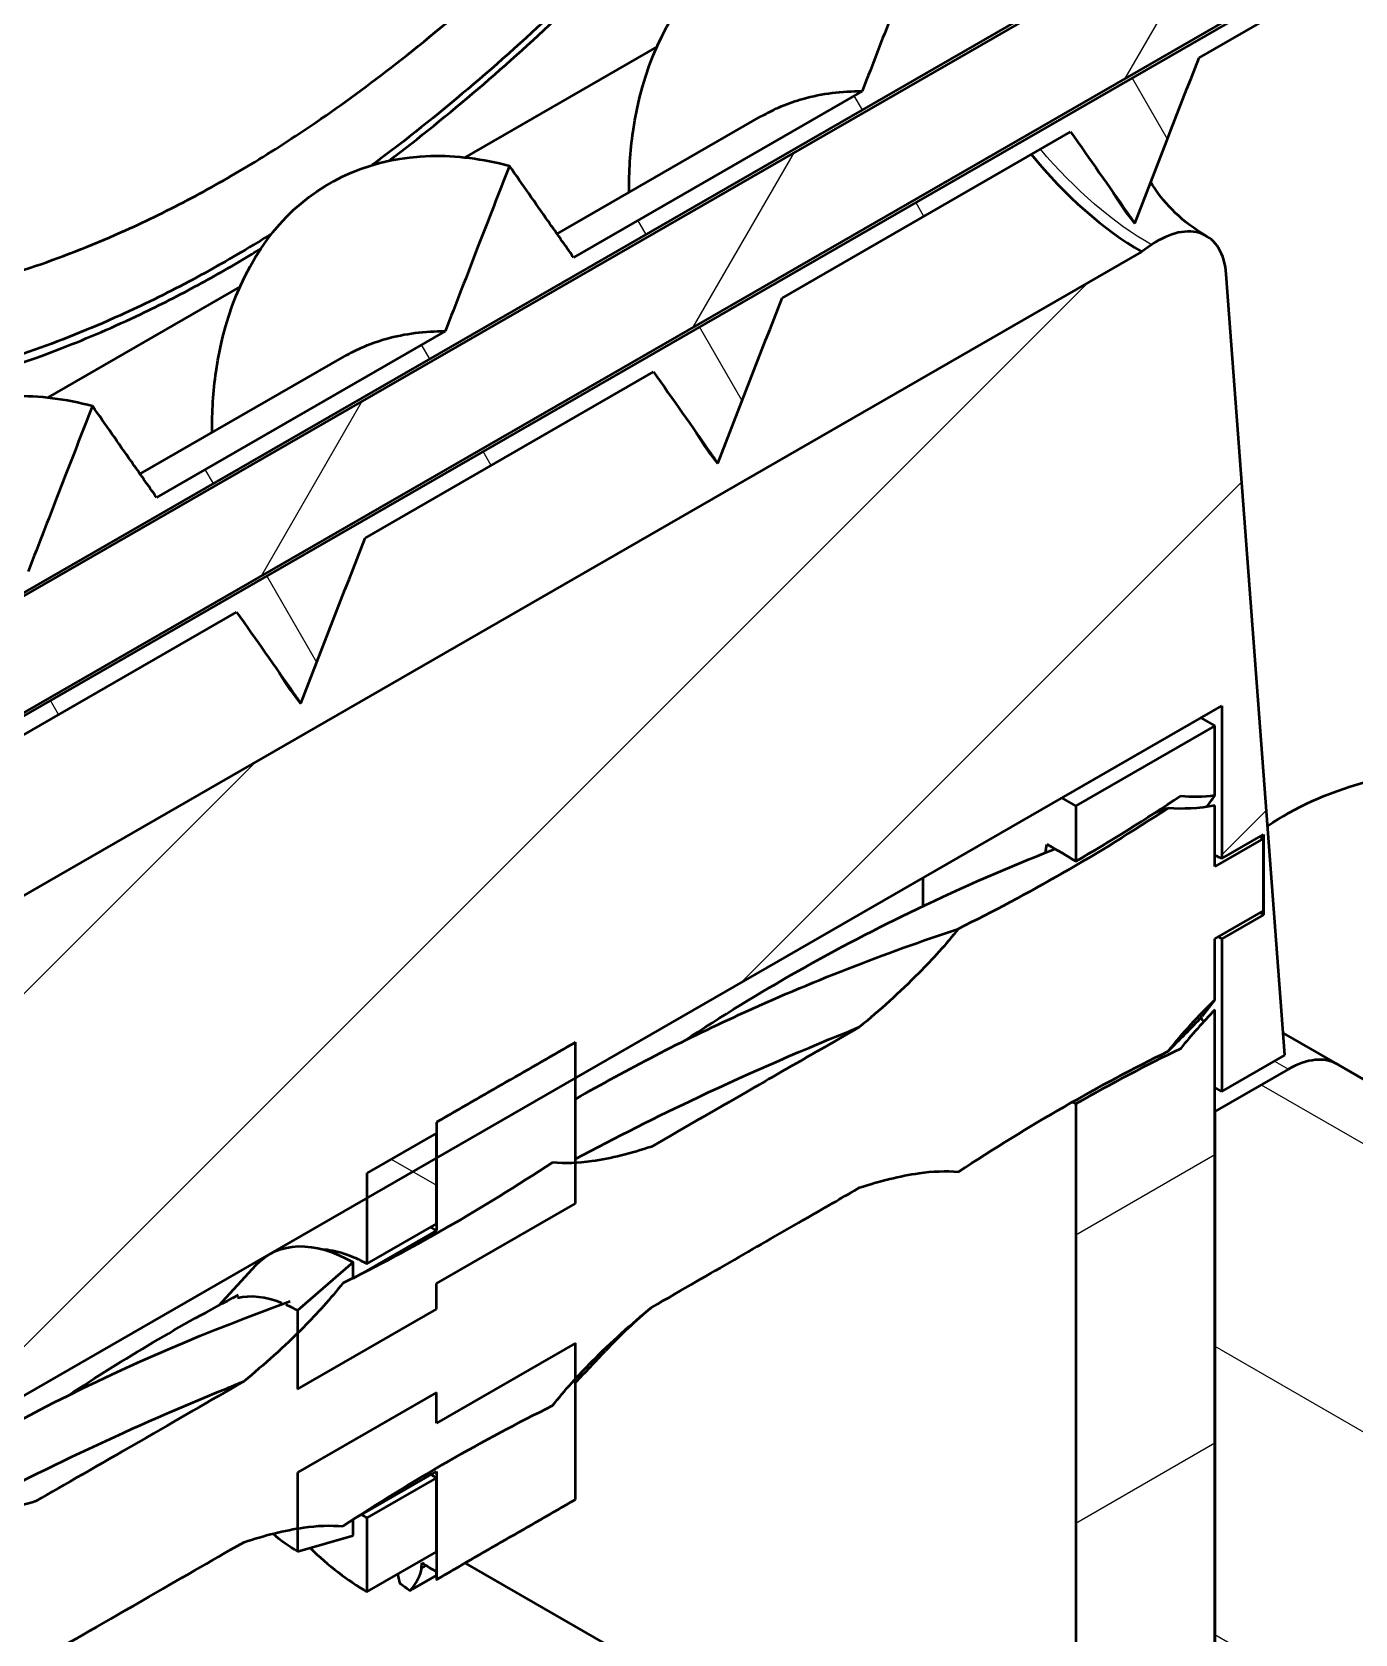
# Model space of a CAD drawing. Header units: inches. Extents: x 0.5 to 16.8, y 0.4 to 9.6.
# Drawn here: x 1.616 to 2.278, y 1.468 to 2.27 of the extents above; entities that cross this region are included whole.
import ezdxf

# ---------------------------------------------------------------- set-up
doc = ezdxf.new("R2010")
doc.units = ezdxf.units.IN
doc.header["$LTSCALE"] = 0.75
doc.header["$MEASUREMENT"] = 0
for name, color, linetype, lineweight in [('Hatching', 7, 'Continuous', 25), ('Visible', 7, 'Continuous', 50), ('Visible Narrow', 7, 'Continuous', 25)]:
    doc.layers.add(name, color=color, linetype=linetype, lineweight=lineweight)

msp = doc.modelspace()

# ---------------------------------------------------------------- hatches: boundary and pattern name
at = {"layer": 'Hatching'}
h = msp.add_hatch(dxfattribs=at)
h.set_pattern_fill('ANSI31', color=256, angle=90, style=0)
edge = h.paths.add_edge_path(flags=0)
edge.add_line((1.39139, 2.05806), (1.39139, 2.11739))
edge.add_spline(control_points=[(1.39139, 2.11739), (1.38421, 2.12278), (1.37776, 2.12809), (1.37203, 2.13314)], knot_values=[-0.397326, -0.397326, -0.397326, -0.397326, 0, 0, 0, 0], degree=3, periodic=0)
edge.add_line((1.37203, 2.13314), (1.24428, 2.4619))
edge.add_line((1.24428, 2.4619), (1.24428, 3.62868))
edge.add_line((1.24428, 3.62868), (1.2163, 3.61257))
edge.add_line((1.2163, 3.61257), (1.20948, 3.60864))
edge.add_line((1.20948, 3.60864), (1.20948, 1.9993))
edge.add_line((1.20948, 1.9993), (1.3509, 2.08074))
edge.add_line((1.3509, 2.08074), (1.35549, 2.08338))
edge.add_spline(control_points=[(1.35549, 2.08338), (1.36589, 2.07497), (1.37782, 2.06633), (1.39139, 2.05806)], knot_values=[-6.842447, -6.842447, -6.842447, -6.842447, -5.724001, -5.724001, -5.724001, -5.724001], degree=3, periodic=0)
edge = h.paths.add_edge_path(flags=0)
edge.add_line((2.18381, 2.50217), (2.18381, 2.44975))
edge.add_spline(control_points=[(2.18381, 2.44975), (2.2254, 2.51207), (2.25746, 2.5696), (2.28141, 2.61658)], knot_values=[-1.611571, -1.611571, -1.611571, -1.611571, 0, 0, 0, 0], degree=3, periodic=0)
edge.add_line((2.28141, 2.61658), (2.28601, 2.61923))
edge.add_line((2.28601, 2.61923), (2.42743, 2.70067))
edge.add_line((2.42743, 2.70067), (2.42743, 4.31001))
edge.add_line((2.42743, 4.31001), (2.39263, 4.28997))
edge.add_line((2.39263, 4.28997), (2.39263, 3.1232))
edge.add_line((2.39263, 3.1232), (2.26488, 2.64729))
edge.add_spline(control_points=[(2.26488, 2.64729), (2.2459, 2.60875), (2.21912, 2.55823), (2.18381, 2.50217)], knot_values=[-6.710851, -6.710851, -6.710851, -6.710851, -4.362102, -4.362102, -4.362102, -4.362102], degree=3, periodic=0)
h = msp.add_hatch(dxfattribs=at)
h.set_pattern_fill('ANSI31', color=256, style=0)
h.paths.add_polyline_path([(1.27212, 1.23069), (1.27212, 0.86859), (1.12538, 0.78409), (1.12248, 0.74219), (1.34171, 0.86844), (1.34171, 1.27077)], flags=0)
edge = h.paths.add_edge_path(flags=0)
edge.add_line((1.39139, 1.95232), (1.39139, 2.05223))
edge.add_spline(control_points=[(1.39139, 2.05223), (1.37726, 2.06065), (1.36375, 2.07017), (1.3509, 2.08074)], knot_values=[-0.869234, -0.869234, -0.869234, -0.869234, 0, 0, 0, 0], degree=3, periodic=0)
edge.add_line((1.3509, 2.08074), (1.20948, 1.9993))
edge.add_line((1.20948, 1.9993), (1.20368, 1.91549))
edge.add_line((1.20368, 1.91549), (1.27212, 1.9549))
edge.add_line((1.27212, 1.9549), (1.27212, 1.94197))
edge.add_line((1.27212, 1.94197), (1.27212, 1.8088))
edge.add_line((1.27212, 1.8088), (1.27212, 1.80518))
edge.add_line((1.27212, 1.80518), (1.36442, 1.85833))
edge.add_line((1.36442, 1.85833), (1.36442, 1.85833))
edge.add_line((1.36442, 1.85833), (1.36442, 1.93478))
edge.add_line((1.36442, 1.93478), (1.36442, 1.93679))
edge.add_line((1.36442, 1.93679), (1.39139, 1.95232))
edge = h.paths.add_edge_path(flags=0)
edge.add_line((2.18381, 2.4446), (2.18381, 2.40934))
edge.add_ellipse((2.17973, 2.12599), major_axis=(0.17155, 0.2979), ratio=0.578093, start_angle=22.90772, end_angle=43.92775, ccw=False)
edge.add_ellipse((2.17973, 2.12599), major_axis=(0.17155, 0.2979), ratio=0.578093, start_angle=21.69679, end_angle=22.90772, ccw=False)
edge.add_ellipse((2.17973, 2.12599), major_axis=(0.17155, 0.2979), ratio=0.578093, start_angle=0, end_angle=21.69679, ccw=False)
edge.add_ellipse((2.17973, 2.12599), major_axis=(0.17155, 0.2979), ratio=0.578093, start_angle=-40.34715, end_angle=0, ccw=False)
edge.add_line((2.42197, 2.28882), (2.45283, 1.87843))
edge.add_line((2.45283, 1.87843), (2.48775, 1.89854))
edge.add_line((2.48775, 1.89854), (2.45021, 2.39764))
edge.add_line((2.45021, 2.39764), (2.43634, 2.38832))
edge.add_line((2.43634, 2.38832), (2.43493, 2.40707))
edge.add_line((2.43493, 2.40707), (2.4488, 2.4164))
edge.add_line((2.4488, 2.4164), (2.44824, 2.42388))
edge.add_line((2.44824, 2.42388), (2.43437, 2.41455))
edge.add_line((2.43437, 2.41455), (2.43345, 2.42677))
edge.add_line((2.43345, 2.42677), (2.44732, 2.43609))
edge.add_line((2.44732, 2.43609), (2.44666, 2.44486))
edge.add_line((2.44666, 2.44486), (2.43279, 2.43554))
edge.add_line((2.43279, 2.43554), (2.43221, 2.44333))
edge.add_line((2.43221, 2.44333), (2.44608, 2.45265))
edge.add_line((2.44608, 2.45265), (2.42743, 2.70067))
edge.add_line((2.42743, 2.70067), (2.28601, 2.61923))
edge.add_spline(control_points=[(2.28601, 2.61923), (2.25548, 2.55897), (2.22126, 2.50039), (2.18381, 2.4446)], knot_values=[-6.259705, -6.259705, -6.259705, -6.259705, -4.198165, -4.198165, -4.198165, -4.198165], degree=3, periodic=0)
edge = h.paths.add_edge_path(flags=0)
edge.add_ellipse((2.17973, 2.12599), major_axis=(0.02419, 0.04201), ratio=0.578093, start_angle=319.65285, end_angle=360)
edge.add_ellipse((2.17973, 2.12599), major_axis=(0.02419, 0.04201), ratio=0.578093, start_angle=0, end_angle=50.3515)
edge.add_line((2.17647, 2.16357), (2.17151, 2.16016))
edge.add_line((2.17151, 2.16016), (1.36442, 1.69539))
edge.add_line((1.36442, 1.69539), (1.36442, 1.6974))
edge.add_line((1.36442, 1.6974), (1.36442, 1.76314))
edge.add_line((1.36442, 1.76314), (1.36442, 1.77384))
edge.add_line((1.36442, 1.77384), (1.27212, 1.72069))
edge.add_line((1.27212, 1.72069), (1.27212, 1.6014))
edge.add_line((1.27212, 1.6014), (1.28604, 1.60942))
edge.add_line((1.28604, 1.60942), (1.28604, 1.55309))
edge.add_line((1.28604, 1.55309), (1.27212, 1.54507))
edge.add_line((1.27212, 1.54507), (1.27212, 1.35944))
edge.add_line((1.27212, 1.35944), (1.34171, 1.39952))
edge.add_line((1.34171, 1.39952), (1.34171, 1.43171))
edge.add_line((1.34171, 1.43171), (1.78365, 1.6862))
edge.add_line((1.78365, 1.6862), (1.81845, 1.70624))
edge.add_line((1.81845, 1.70624), (1.88805, 1.74632))
edge.add_line((1.88805, 1.74632), (2.21168, 1.93269))
edge.add_line((2.21168, 1.93269), (2.21168, 1.85624))
edge.add_line((2.21168, 1.85624), (2.23256, 1.86826))
edge.add_line((2.23256, 1.86826), (2.23256, 1.86625))
edge.add_line((2.23256, 1.86625), (2.23256, 1.83004))
edge.add_line((2.23256, 1.83004), (2.23256, 1.82803))
edge.add_line((2.23256, 1.82803), (2.21168, 1.81601))
edge.add_line((2.21168, 1.81601), (2.21168, 1.73956))
edge.add_line((2.21168, 1.73956), (2.24331, 1.75778))
edge.add_line((2.24331, 1.75778), (2.2139, 2.14895))
h = msp.add_hatch(dxfattribs=at)
h.set_pattern_fill('ANSI31', color=256, angle=75, style=0)
edge = h.paths.add_edge_path(flags=0)
edge.add_line((1.614, 2.00005), (1.4749, 1.91995))
edge.add_line((1.4749, 1.91995), (1.4749, 1.91055))
edge.add_line((1.4749, 1.91055), (2.27527, 2.37145))
edge.add_line((2.27527, 2.37145), (2.27527, 2.3699))
edge.add_line((2.27527, 2.3699), (2.27527, 2.31132))
edge.add_line((2.27527, 2.31132), (2.27527, 2.30978))
edge.add_line((2.27527, 2.30978), (1.4749, 1.84888))
edge.add_line((1.4749, 1.84888), (1.4749, 1.83948))
edge.add_line((1.4749, 1.83948), (1.5096, 1.85946))
edge.add_line((1.5096, 1.85946), (1.53467, 1.8237))
edge.add_line((1.53467, 1.8237), (1.54175, 1.8136))
edge.add_line((1.54175, 1.8136), (1.57389, 1.89648))
edge.add_line((1.57389, 1.89648), (1.71839, 1.9797))
edge.add_line((1.71839, 1.9797), (1.74346, 1.94394))
edge.add_line((1.74346, 1.94394), (1.75054, 1.93383))
edge.add_line((1.75054, 1.93383), (1.78269, 2.01672))
edge.add_line((1.78269, 2.01672), (1.92719, 2.09993))
edge.add_line((1.92719, 2.09993), (1.95225, 2.06417))
edge.add_line((1.95225, 2.06417), (1.95933, 2.05407))
edge.add_line((1.95933, 2.05407), (1.99148, 2.13695))
edge.add_line((1.99148, 2.13695), (2.13598, 2.22017))
edge.add_line((2.13598, 2.22017), (2.16104, 2.18441))
edge.add_line((2.16104, 2.18441), (2.16812, 2.1743))
edge.add_line((2.16812, 2.1743), (2.20027, 2.25719))
edge.add_line((2.20027, 2.25719), (2.28223, 2.30439))
edge.add_ellipse((2.28223, 2.34462), major_axis=(0.02456, 0.04265), ratio=0.578093, start_angle=224.88921, end_angle=349.7762)
edge.add_spline(control_points=[(2.31077, 2.38407), (2.31091, 2.38551), (2.31088, 2.38687), (2.31044, 2.38916), (2.31009, 2.39004), (2.30963, 2.39069)], knot_values=[-0.083636, -0.083636, -0.083636, -0.083636, -0.039629, -0.039629, 0, 0, 0, 0], degree=3, periodic=0)
edge.add_line((2.30963, 2.39069), (2.27546, 2.43944))
edge.add_line((2.27546, 2.43944), (2.27252, 2.44364))
edge.add_line((2.27252, 2.44364), (2.27072, 2.43899))
edge.add_line((2.27072, 2.43899), (2.24037, 2.36075))
edge.add_line((2.24037, 2.36075), (2.09587, 2.27754))
edge.add_line((2.09587, 2.27754), (2.06373, 2.3234))
edge.add_line((2.06373, 2.3234), (2.03158, 2.24052))
edge.add_line((2.03158, 2.24052), (1.88708, 2.1573))
edge.add_line((1.88708, 2.1573), (1.85494, 2.20317))
edge.add_line((1.85494, 2.20317), (1.82279, 2.12028))
edge.add_line((1.82279, 2.12028), (1.67829, 2.03707))
edge.add_line((1.67829, 2.03707), (1.64614, 2.08293))
edge.add_line((1.64614, 2.08293), (1.614, 2.00005))
h = msp.add_hatch(dxfattribs=at)
h.set_pattern_fill('ANSI31', color=256, angle=15, style=0)
edge = h.paths.add_edge_path(flags=0)
edge.add_line((1.4053, 1.94625), (1.4053, 1.73301))
edge.add_ellipse((1.41574, 1.73903), major_axis=(-0.00737, -0.01279), ratio=0.578093, start_angle=314.88921, end_angle=360)
edge.add_ellipse((1.41574, 1.73903), major_axis=(-0.00737, -0.01279), ratio=0.578093, start_angle=0, end_angle=44.88921)
edge.add_line((1.41574, 1.72696), (1.46446, 1.75501))
edge.add_ellipse((1.46446, 1.76708), major_axis=(0.00737, 0.01279), ratio=0.578093, start_angle=224.88921, end_angle=314.88921)
edge.add_line((1.4749, 1.77309), (1.4749, 1.83948))
edge.add_line((1.4749, 1.83948), (1.4749, 1.84888))
edge.add_line((1.4749, 1.84888), (1.4749, 1.85042))
edge.add_line((1.4749, 1.85042), (2.27527, 2.31132))
edge.add_line((2.27527, 2.31132), (2.27527, 2.3699))
edge.add_line((2.27527, 2.3699), (1.4749, 1.909))
edge.add_line((1.4749, 1.909), (1.4749, 1.91055))
edge.add_line((1.4749, 1.91055), (1.4749, 1.91995))
edge.add_line((1.4749, 1.91995), (1.4749, 1.98633))
edge.add_ellipse((1.46446, 1.98032), major_axis=(0.00737, 0.01279), ratio=0.578093, start_angle=314.88921, end_angle=360)
edge.add_ellipse((1.46446, 1.98032), major_axis=(0.00737, 0.01279), ratio=0.578093, start_angle=0, end_angle=44.88921)
edge.add_line((1.46446, 1.99239), (1.41574, 1.96433))
edge.add_ellipse((1.41574, 1.95226), major_axis=(-0.00737, -0.01279), ratio=0.578093, start_angle=224.88921, end_angle=314.88921)
h = msp.add_hatch(dxfattribs=at)
h.set_pattern_fill('ANSI31', color=256, angle=105, style=0)
edge = h.paths.add_edge_path(flags=0)
edge.add_line((2.2082, 1.36741), (3.31131, 2.00265))
edge.add_line((3.31131, 2.00265), (3.28521, 2.34973))
edge.add_line((3.28521, 2.34973), (3.26868, 2.34021))
edge.add_ellipse((3.26868, 2.29997), major_axis=(-0.02456, -0.04265), ratio=0.578093, start_angle=224.88921, end_angle=314.88921)
edge.add_line((3.23388, 2.27993), (3.23388, 2.07877))
edge.add_ellipse((3.16429, 2.03869), major_axis=(-0.04912, -0.08529), ratio=0.578093, start_angle=44.88921, end_angle=134.88921, ccw=False)
edge.add_line((3.16429, 1.95822), (2.56674, 1.61412))
edge.add_ellipse((2.56674, 1.69458), major_axis=(-0.04912, -0.08529), ratio=0.578093, start_angle=0, end_angle=44.88921, ccw=False)
edge.add_ellipse((2.56674, 1.69458), major_axis=(-0.04912, -0.08529), ratio=0.578093, start_angle=-0.11079, end_angle=0, ccw=False)
edge.add_line((2.51753, 1.60934), (2.26972, 1.75316))
edge.add_ellipse((2.24511, 1.71054), major_axis=(0.02456, 0.04265), ratio=0.578093, start_angle=359.88921, end_angle=360)
edge.add_ellipse((2.24511, 1.71054), major_axis=(0.02456, 0.04265), ratio=0.578093, start_angle=360, end_angle=404.88921)
edge.add_line((2.24511, 1.75077), (2.2082, 1.72951))
edge.add_line((2.2082, 1.72951), (2.2082, 1.36741))
h = msp.add_hatch(dxfattribs=at)
h.set_pattern_fill('ANSI31', color=256, angle=-15, style=0)
edge = h.paths.add_edge_path(flags=0)
edge.add_spline(control_points=[(2.19099, 1.76099), (2.17366, 1.75266), (2.15597, 1.74326), (2.1386, 1.73335)], knot_values=[-0.748588, -0.748588, -0.748588, -0.748588, 0, 0, 0, 0], degree=3, periodic=0)
edge.add_line((2.1386, 1.73335), (2.1386, 1.32733))
edge.add_line((2.1386, 1.32733), (2.2082, 1.36741))
edge.add_line((2.2082, 1.36741), (2.2082, 1.72951))
edge.add_line((2.2082, 1.72951), (2.2082, 1.78051))
edge.add_spline(control_points=[(2.2082, 1.78051), (2.20228, 1.77437), (2.1965, 1.76788), (2.19099, 1.76099)], knot_values=[-0.274979, -0.274979, -0.274979, -0.274979, 0, 0, 0, 0], degree=3, periodic=0)
edge = h.paths.add_edge_path(flags=0)
edge.add_spline(control_points=[(2.1386, 1.85487), (2.15599, 1.86498), (2.17372, 1.87598), (2.19107, 1.88762)], knot_values=[-0.750446, -0.750446, -0.750446, -0.750446, 0, 0, 0, 0], degree=3, periodic=0)
edge.add_spline(control_points=[(2.19107, 1.88762), (2.19656, 1.88708), (2.20231, 1.88725), (2.2082, 1.88792)], knot_values=[-0.27338, -0.27338, -0.27338, -0.27338, 0, 0, 0, 0], degree=3, periodic=0)
edge.add_line((2.2082, 1.88792), (2.2082, 1.92263))
edge.add_line((2.2082, 1.92263), (2.1386, 1.88256))
edge.add_line((2.1386, 1.88256), (2.1386, 1.85487))
h = msp.add_hatch(dxfattribs=at)
h.set_pattern_fill('ANSI31', color=256, angle=-15, style=0)
h.paths.add_polyline_path([(1.81845, 1.49518), (1.88805, 1.53526), (1.88805, 1.59569), (1.88805, 1.61353), (1.82258, 1.57583), (1.81845, 1.57346), (1.81845, 1.58886), (1.7916, 1.57339), (1.78957, 1.57222), (1.78895, 1.57187), (1.75477, 1.55219), (1.75145, 1.55028), (1.74886, 1.54878), (1.74886, 1.53653), (1.74886, 1.52073), (1.74886, 1.50925), (1.77669, 1.51724), (1.77669, 1.52515), (1.77669, 1.52528), (1.77851, 1.52633), (1.81845, 1.54933), (1.81845, 1.54611), (1.81845, 1.51169), (1.81845, 1.5091)], flags=0)
h.paths.add_polyline_path([(1.88805, 1.76426), (1.81845, 1.72418), (1.81845, 1.71874), (1.81845, 1.70624), (1.81845, 1.69154), (1.81845, 1.683), (1.81845, 1.67325), (1.81845, 1.67003), (1.77851, 1.64703), (1.77669, 1.64599), (1.77669, 1.64612), (1.77669, 1.65403), (1.74886, 1.62995), (1.74886, 1.61848), (1.74886, 1.60144), (1.74886, 1.59043), (1.77156, 1.6035), (1.77359, 1.60467), (1.81409, 1.628), (1.81845, 1.63051), (1.81845, 1.63176), (1.81845, 1.6434), (1.86273, 1.6689), (1.88805, 1.68348), (1.88805, 1.68917), (1.88805, 1.70383), (1.88805, 1.74632)], flags=0)
h = msp.add_hatch(dxfattribs=at)
h.set_pattern_fill('ANSI31', color=256, angle=105, style=0)
h.paths.add_polyline_path([(1.81845, 1.71874), (1.78365, 1.6987), (1.78365, 1.6862), (1.78365, 1.65321), (1.81845, 1.67325), (1.81845, 1.683), (1.81845, 1.69154), (1.81845, 1.70624)], flags=0)
h.paths.add_polyline_path([(1.78365, 1.48906), (1.81845, 1.5091), (1.81845, 1.51169), (1.81845, 1.54611), (1.78365, 1.52607)], flags=0)

# ---------------------------------------------------------------- linework, layer by layer
at = {"layer": 'Visible', "extrusion": (0, 0.817547, 0.575862)}
for p, q in [((1.4749, 1.91055, 0.50404), (2.27527, 2.37145, -0.1503)), ((2.27527, 2.3699, -0.15138), (1.4749, 1.909, 0.50295)), ((1.4749, 1.85042, 0.46169), (2.27527, 2.31132, -0.19265)), ((2.27527, 2.30978, -0.19373), (1.4749, 1.84888, 0.4606)), ((2.20027, 2.25719, -0.13904), (2.28223, 2.30439, -0.20605)), ((1.92876, 2.26276, -0.0584), (1.83258, 2.20738, 0.02023)), ((1.92875, 2.26275, -0.05838), (1.8326, 2.20738, 0.02023)), ((2.03158, 2.24052, 0.05555), (1.88708, 2.1573, 0.17368)), ((1.87881, 2.1691, 0.13203), (1.98099, 2.22794, 0.04849)), ((1.99148, 2.13695, 0.03166), (2.13598, 2.22017, -0.08648)), ((2.17151, 2.16016, -0.17221), (1.36442, 1.69539, 0.48763)), ((2.17647, 2.16357, -0.17588), (2.17151, 2.16016, -0.17221)), ((1.71997, 2.14253, 0.1123), (1.62379, 2.08714, 0.19093)), ((1.71996, 2.14252, 0.11231), (1.6238, 2.08714, 0.19093)), ((2.24331, 1.75778, -0.54346), (2.2139, 2.14895, -0.23195)), ((1.82279, 2.12028, 0.22624), (1.67829, 2.03707, 0.34438)), ((1.67002, 2.04886, 0.30272), (1.7722, 2.1077, 0.21919)), ((1.78269, 2.01672, 0.20235), (1.92719, 2.09993, 0.08422)), ((1.57389, 1.89648, 0.37305), (1.71839, 1.9797, 0.25491)), ((1.34171, 1.43171, 0.32967), (2.21168, 1.93269, -0.38157)), ((2.20121, 1.92666, -0.3901), (2.2082, 1.92263, -0.38439)), ((2.21168, 1.93269, -0.38157), (2.21168, 1.85624, -0.43541)), ((2.2082, 1.92263, -0.38439), (2.1386, 1.88256, -0.32749)), ((2.2082, 1.88792, -0.40885), (2.2082, 1.92263, -0.38439)), ((2.1386, 1.88256, -0.32749), (2.13161, 1.88658, -0.3332)), ((2.1386, 1.88256, -0.32749), (2.1386, 1.85487, -0.34699)), ((2.2082, 1.85223, -0.43399), (2.2082, 1.88273, -0.4125)), ((2.23256, 1.86625, -0.4539), (2.2082, 1.85223, -0.43399)), ((2.21168, 1.85624, -0.43541), (2.23256, 1.86826, -0.45248)), ((2.23256, 1.86826, -0.45248), (2.23256, 1.82803, -0.48082)), ((2.23256, 1.83004, -0.47941), (2.23256, 1.86625, -0.4539)), ((2.06204, 1.84652, -0.44652), (2.06204, 1.83244, -0.45644)), ((2.2082, 1.81602, -0.45949), (2.23256, 1.83004, -0.47941)), ((2.23256, 1.82803, -0.48082), (2.21168, 1.81601, -0.46375)), ((2.2082, 1.78551, -0.48098), (2.2082, 1.81602, -0.45949)), ((2.21168, 1.81601, -0.46375), (2.21168, 1.73956, -0.5176)), ((2.2082, 1.78551, -0.48098), (2.20192, 1.77726, -0.49446)), ((2.2082, 1.36741, -0.77548), (2.2082, 1.78051, -0.4845)), ((2.26967, 1.75318, -0.57894), (2.24248, 1.76884, -0.60117)), ((1.88805, 1.68348, -0.16125), (1.88805, 1.76426, -0.10435)), ((2.21168, 1.73956, -0.5176), (2.24331, 1.75778, -0.54346)), ((2.24511, 1.75077, -0.5506), (2.2082, 1.72951, -0.52042)), ((2.51753, 1.60934, -0.98343), (2.26972, 1.75316, -0.57902)), ((2.21168, 1.73956, -0.5176), (2.2082, 1.74157, -0.52044)), ((2.1386, 1.73335, -0.43259), (2.1386, 1.32733, -0.71858)), ((2.2082, 1.72951, -0.52042), (2.2082, 1.36741, -0.77548)), ((1.81845, 1.71874, -0.05129), (1.78365, 1.6987, -0.02284)), ((1.81845, 1.72418, -0.04746), (1.81845, 1.67003, -0.0856)), ((1.81845, 1.67325, -0.08333), (1.81845, 1.71874, -0.05129)), ((1.78365, 1.6987, -0.02284), (1.78365, 1.65321, -0.05488)), ((1.81845, 1.6434, -0.10435), (1.88805, 1.68348, -0.16125)), ((1.81845, 1.67003, -0.0856), (1.77669, 1.64599, -0.05146)), ((1.78365, 1.65321, -0.05488), (1.81845, 1.67325, -0.08333)), ((1.70942, 1.63244, -0.08556), (1.72818, 1.65271, -0.10606)), ((1.77669, 1.65403, -0.04579), (1.74886, 1.62995, -0.0287)), ((1.77669, 1.64599, -0.05146), (1.77669, 1.65403, -0.04579)), ((1.81845, 1.63051, -0.11344), (1.81845, 1.6434, -0.10435)), ((1.74886, 1.59043, -0.05654), (1.81845, 1.63051, -0.11344)), ((1.74886, 1.62995, -0.0287), (1.74886, 1.59043, -0.05654)), ((1.88805, 1.61353, -0.21052), (1.81845, 1.57346, -0.15362)), ((1.88805, 1.53526, -0.26565), (1.88805, 1.61353, -0.21052)), ((1.81845, 1.58886, -0.14277), (1.74886, 1.54878, -0.08587)), ((1.81845, 1.57346, -0.15362), (1.81845, 1.58886, -0.14277)), ((1.74886, 1.54878, -0.08587), (1.74886, 1.50925, -0.11372)), ((1.77669, 1.52528, -0.13648), (1.81845, 1.54933, -0.17061)), ((1.81845, 1.54933, -0.17061), (1.81845, 1.49518, -0.20875)), ((1.81845, 1.54611, -0.17288), (1.78365, 1.52607, -0.14443)), ((1.81845, 1.5091, -0.19895), (1.81845, 1.54611, -0.17288)), ((1.77669, 1.51724, -0.14214), (1.77669, 1.52528, -0.13648)), ((1.78365, 1.52607, -0.14443), (1.78365, 1.48906, -0.1705)), ((1.74886, 1.50925, -0.11372), (1.77669, 1.51724, -0.14214)), ((1.78365, 1.48906, -0.1705), (1.81845, 1.5091, -0.19895)), ((1.81102, 1.50087, -0.21384), (1.8112, 1.50353, -0.21174)), ((1.83279, 1.50344, -0.9686), (2.1386, 1.32733, -0.71858)), ((1.81837, 1.49909, -0.20611), (1.81836, 1.49631, -0.20807))]:
    msp.add_line(p, q, dxfattribs=at)
at = {"layer": 'Visible', "extrusion": (0.707107, -0.407196, 0.578093)}
for centre, radius, start, end in [((2.9301, -0.64702, 0.55633), 0.04848, 319.65285, 50.3515), ((2.60271, -1.10365, 0.55633), 0.04921, 359.88921, 44.88921)]:
    msp.add_arc(centre, radius, start, end, dxfattribs=at)
at = {"layer": 'Visible', "extrusion": (0.707107, 0.407196, -0.578093)}
for centre, radius, start, end in [((0.48746, 1.27083, 2.60098), 0.02215, 38.07613, 44.88921), ((0.48746, 1.27083, 2.57146), 0.02461, 33.35225, 44.88921), ((0.48746, 1.27083, 2.60098), 0.02461, 224.88921, 230.38501), ((0.48746, 1.27083, 2.57146), 0.02461, 224.88921, 230.38501), ((0.48746, 1.27083, 2.01535), 0.07382, 41.73273, 44.88921), ((0.48746, 1.27083, 1.9563), 0.08366, 349.79805, 44.88921), ((0.48746, 1.27083, 1.96614), 0.07776, 20.60305, 44.88921), ((0.48746, 1.27083, 1.91693), 0.07382, 9.66213, 36.16625), ((0.48746, 1.27083, 1.91693), 0.07382, 38.47841, 44.88921), ((0.48746, 1.27083, 1.96614), 0.07776, 224.88921, 227.73189), ((0.48746, 1.27083, 1.91693), 0.07382, 224.88921, 238.61645), ((0.48746, 1.27083, 2.01535), 0.15748, 231.76673, 234.40735)]:
    msp.add_arc(centre, radius, start, end, dxfattribs=at)
at = {"layer": 'Visible', "extrusion": (-0.707107, -0.407196, 0.578093)}
for centre, radius, start, end in [((-0.48746, 1.27083, -2.01535), 0.07776, 312.26811, 315.11079), ((-0.48746, 1.27083, -1.96614), 0.12303, 295.96648, 315.11079), ((-0.48746, 1.27083, -2.01535), 0.13533, 310.76691, 315.059)]:
    msp.add_arc(centre, radius, start, end, dxfattribs=at)
at = {"layer": 'Visible', "extrusion": (-0.706304, -0.445689, 0.549997)}
msp.add_ellipse((2.16653, 2.278, -0.08312), major_axis=(-0.00498, 0.11783, 0.08909), ratio=0.998864, start_param=2.59267, end_param=3.141593, dxfattribs=at)
at = {"layer": 'Visible', "extrusion": (5.55112e-17, -0.817547, -0.575862)}
msp.add_ellipse((2.34807, 1.81811, -0.62911), major_axis=(-0.10476, -0.06033, 0.08564), ratio=0.996546, start_param=1.480797, end_param=3.141593, dxfattribs=at)
at = {"layer": 'Visible'}
for points, degree, knots in [([(1.36562, 2.14958, 0.5507), (1.38601, 2.14171, 0.52021), (1.40853, 2.13561, 0.48837), (1.47235, 2.12663, 0.40398), (1.51422, 2.12805, 0.35377), (1.57653, 2.14049, 0.2863), (1.59559, 2.14557, 0.26658), (1.62994, 2.15711, 0.23268), (1.64518, 2.16304, 0.21822), (1.67162, 2.17479, 0.19415), (1.68278, 2.1802, 0.18432), (1.70452, 2.19164, 0.16579), (1.71504, 2.19759, 0.1571), (1.73645, 2.21053, 0.14003), (1.74729, 2.21751, 0.1317), (1.77158, 2.23414, 0.11369), (1.78501, 2.24398, 0.1042), (1.82806, 2.27759, 0.07521), (1.85738, 2.30361, 0.05768), (1.94561, 2.39099, 0.0113), (2.01373, 2.47173, -0.01514), (2.07942, 2.57755, -0.02095)], 3, [-15.107709, -15.107709, -15.107709, -15.107709, -13.354012, -13.354012, -10.59442, -10.59442, -9.410056, -9.410056, -8.482427, -8.482427, -7.808498, -7.808498, -7.173823, -7.173823, -6.52018, -6.52018, -5.705385, -5.705385, -3.88844, -3.88844, -0.067517, -0.067517, -0.067517, -0.067517]), ([(2.07942, 2.52376, -0.05884), (2.00741, 2.41456, -0.04768), (1.93969, 2.34125, -0.01649), (1.86436, 2.26716, 0.02347), (1.83331, 2.2398, 0.04217), (1.79667, 2.21138, 0.06697), (1.79147, 2.20743, 0.07055), (1.78626, 2.20357, 0.07421)], 3, [-11.728584, -11.728584, -11.728584, -11.728584, -9.660225, -9.660225, -8.281657, -8.281657, -8.054179, -8.054179, -8.054179, -8.054179]), ([(1.79468, 2.20572, 0.06542), (1.82464, 2.22843, 0.04477), (1.85427, 2.25385, 0.02644), (1.95444, 2.34945, -0.02875), (2.0208, 2.43013, -0.05309), (2.07942, 2.51847, -0.06256)], 3, [-4.622458, -4.622458, -4.622458, -4.622458, -3.309617, -3.309617, -0.064388, -0.064388, -0.064388, -0.064388]), ([(1.91492, 2.18987, -0.04216), (1.91483, 2.20018, -0.04119), (1.91545, 2.21041, -0.0394), (1.91688, 2.22034, -0.03684), (1.92127, 2.251, -0.02893), (1.93334, 2.27859, -0.0138), (1.9521, 2.29777, 0.00358), (1.97089, 2.317, 0.02101), (1.99631, 2.32766, 0.04051), (2.02429, 2.32835, 0.0561), (2.0371, 2.32866, 0.06325), (2.05041, 2.32695, 0.06957), (2.06373, 2.3234, 0.07461)], 3, [16.388469, 16.388469, 16.388469, 16.388469, 16.616348, 16.616348, 16.616348, 17.320004, 17.320004, 17.320004, 18.025021, 18.025021, 18.025021, 18.347939, 18.347939, 18.347939, 18.347939]), ([(2.06373, 2.3234, 0.07461), (2.05849, 2.30991, 0.07151), (2.05326, 2.29641, 0.0684), (2.04254, 2.26878, 0.06205), (2.03706, 2.25465, 0.0588), (2.03158, 2.24052, 0.05555)], 3, [-0.9237604, -0.9237604, -0.9237604, -0.9237604, -0.4725206, -0.4725206, 0, 0, 0, 0]), ([(1.98103, 2.22788, 0.0485), (1.9876, 2.23168, 0.04997), (1.99463, 2.23468, 0.05144), (2.00198, 2.23675, 0.05266), (2.01152, 2.23945, 0.05423), (2.02155, 2.24065, 0.05536), (2.03158, 2.24052, 0.05555)], 3, [16.9584409, 16.9584409, 16.9584409, 16.9584409, 17.2994078, 17.2994078, 17.2994078, 17.7419054, 17.7419054, 17.7419054, 17.7419054]), ([(2.13598, 2.22017, -0.08648), (2.14554, 2.20653, -0.10778), (2.15509, 2.19289, -0.12907), (2.16581, 2.17761, -0.15295), (2.16697, 2.17596, -0.15553), (2.16812, 2.1743, -0.1581)], 3, [-0.9450412, -0.9450412, -0.9450412, -0.9450412, -0.121049, -0.121049, -0.0212808, -0.0212808, -0.0212808, -0.0212808]), ([(1.70613, 2.06964, 0.12853), (1.70604, 2.07994, 0.1295), (1.70666, 2.09017, 0.13129), (1.70809, 2.10011, 0.13386), (1.71248, 2.13077, 0.14177), (1.72455, 2.15836, 0.15689), (1.74331, 2.17754, 0.17428), (1.7621, 2.19676, 0.1917), (1.78752, 2.20743, 0.2112), (1.81549, 2.20811, 0.2268), (1.82831, 2.20843, 0.23394), (1.84162, 2.20672, 0.24027), (1.85494, 2.20317, 0.24531)], 3, [10.105284, 10.105284, 10.105284, 10.105284, 10.333162, 10.333162, 10.333162, 11.036819, 11.036819, 11.036819, 11.741836, 11.741836, 11.741836, 12.064753, 12.064753, 12.064753, 12.064753]), ([(1.85494, 2.20317, 0.24531), (1.8497, 2.18967, 0.2422), (1.84447, 2.17617, 0.2391), (1.83375, 2.14855, 0.23275), (1.82827, 2.13441, 0.2295), (1.82279, 2.12028, 0.22624)], 3, [-0.9237604, -0.9237604, -0.9237604, -0.9237604, -0.4725206, -0.4725206, 0, 0, 0, 0]), ([(1.88708, 2.1573, 0.17368), (1.88289, 2.16329, 0.18303), (1.87869, 2.16927, 0.19237), (1.86798, 2.18456, 0.21625), (1.86146, 2.19386, 0.23078), (1.85494, 2.20317, 0.24531)], 3, [-0.9237604, -0.9237604, -0.9237604, -0.9237604, -0.5622049, -0.5622049, 0, 0, 0, 0]), ([(2.20393, 2.168, -0.20634), (2.19815, 2.17133, -0.21385), (2.19281, 2.17539, -0.22136), (2.18398, 2.18383, -0.23624), (2.18048, 2.18819, -0.2436), (2.17726, 2.19307, -0.25264), (2.17666, 2.19402, -0.25444), (2.17612, 2.19494, -0.25624)], 3, [5.4958534, 5.4958534, 5.4958534, 5.4958534, 5.6366916, 5.6366916, 5.7775297, 5.7775297, 5.8129552, 5.8129552, 5.8129552, 5.8129552]), ([(1.73589, 2.16912, 0.11154), (1.7329, 2.16724, 0.11388), (1.7299, 2.16539, 0.11625), (1.716, 2.15697, 0.12732), (1.70512, 2.1508, 0.13628), (1.68279, 2.13896, 0.15526), (1.67138, 2.13338, 0.16528), (1.64467, 2.12131, 0.18945), (1.6294, 2.11522, 0.20383), (1.57046, 2.09462, 0.26142), (1.52758, 2.08598, 0.30779), (1.45334, 2.08184, 0.39568), (1.42148, 2.08427, 0.43636), (1.3914, 2.09071, 0.4777)], 3, [-7.325707, -7.325707, -7.325707, -7.325707, -7.196265, -7.196265, -6.725474, -6.725474, -6.231467, -6.231467, -5.565413, -5.565413, -3.637286, -3.637286, -2.056548, -2.056548, -2.056548, -2.056548]), ([(1.39138, 2.08574, 0.47421), (1.41977, 2.07983, 0.43533), (1.4497, 2.07747, 0.39705), (1.51357, 2.0803, 0.32093), (1.54747, 2.08582, 0.28334), (1.59823, 2.10008, 0.2313), (1.61445, 2.10549, 0.21527), (1.64391, 2.11691, 0.18728), (1.65714, 2.12261, 0.17512), (1.68002, 2.1335, 0.1548), (1.68966, 2.1384, 0.14647), (1.7082, 2.14845, 0.13086), (1.71707, 2.15353, 0.12359), (1.72745, 2.15979, 0.1153), (1.72894, 2.1607, 0.11412), (1.73043, 2.16161, 0.11294)], 3, [-10.753604, -10.753604, -10.753604, -10.753604, -9.265818, -9.265818, -7.713907, -7.713907, -6.998023, -6.998023, -6.421571, -6.421571, -6.003705, -6.003705, -5.61896, -5.61896, -5.554501, -5.554501, -5.554501, -5.554501]), ([(1.77224, 2.10764, 0.21919), (1.7788, 2.11144, 0.22067), (1.78583, 2.11444, 0.22214), (1.79319, 2.11652, 0.22335), (1.80272, 2.11921, 0.22493), (1.81276, 2.12041, 0.22606), (1.82279, 2.12028, 0.22624)], 3, [10.6752556, 10.6752556, 10.6752556, 10.6752556, 11.0162225, 11.0162225, 11.0162225, 11.4587201, 11.4587201, 11.4587201, 11.4587201]), ([(1.92719, 2.09993, 0.08422), (1.93674, 2.0863, 0.06292), (1.9463, 2.07266, 0.04162), (1.95702, 2.05737, 0.01775), (1.95817, 2.05572, 0.01517), (1.95933, 2.05407, 0.01259)], 3, [-0.9450412, -0.9450412, -0.9450412, -0.9450412, -0.121049, -0.121049, -0.0212808, -0.0212808, -0.0212808, -0.0212808]), ([(1.49734, 1.9494, 0.29923), (1.49725, 1.95971, 0.3002), (1.49787, 1.96994, 0.30199), (1.49929, 1.97987, 0.30455), (1.50369, 2.01053, 0.31246), (1.51576, 2.03812, 0.32759), (1.53452, 2.0573, 0.34498), (1.55331, 2.07653, 0.3624), (1.57873, 2.08719, 0.3819), (1.6067, 2.08788, 0.3975), (1.61951, 2.08819, 0.40464), (1.63283, 2.08648, 0.41097), (1.64614, 2.08293, 0.416)], 3, [3.822098, 3.822098, 3.822098, 3.822098, 4.049977, 4.049977, 4.049977, 4.753634, 4.753634, 4.753634, 5.458651, 5.458651, 5.458651, 5.781568, 5.781568, 5.781568, 5.781568]), ([(1.64614, 2.08293, 0.416), (1.64091, 2.06944, 0.4129), (1.63568, 2.05594, 0.4098), (1.62496, 2.02831, 0.40344), (1.61948, 2.01418, 0.40019), (1.614, 2.00005, 0.39694)], 3, [-0.9237604, -0.9237604, -0.9237604, -0.9237604, -0.4725206, -0.4725206, 0, 0, 0, 0]), ([(1.67829, 2.03707, 0.34438), (1.6741, 2.04305, 0.35373), (1.6699, 2.04904, 0.36307), (1.65919, 2.06432, 0.38694), (1.65267, 2.07363, 0.40147), (1.64614, 2.08293, 0.416)], 3, [-0.9237604, -0.9237604, -0.9237604, -0.9237604, -0.5622049, -0.5622049, 0, 0, 0, 0]), ([(1.71839, 1.9797, 0.25491), (1.72795, 1.96606, 0.23362), (1.73751, 1.95242, 0.21232), (1.74823, 1.93714, 0.18845), (1.74938, 1.93549, 0.18587), (1.75054, 1.93383, 0.18329)], 3, [-0.9450412, -0.9450412, -0.9450412, -0.9450412, -0.121049, -0.121049, -0.0212808, -0.0212808, -0.0212808, -0.0212808]), ([(2.2082, 1.88792, -0.40885), (2.20796, 1.88759, -0.40937), (2.20772, 1.88726, -0.40989), (2.20631, 1.88532, -0.41298), (2.20513, 1.8837, -0.41556), (2.20396, 1.88208, -0.41814)], 3, [-0.1747822, -0.1747822, -0.1747822, -0.1747822, -0.1547193, -0.1547193, -0.0552635, -0.0552635, -0.0552635, -0.0552635]), ([(2.18477, 1.88153, -0.38469), (2.16718, 1.86989, -0.37137), (2.14923, 1.85886, -0.35719), (2.11434, 1.83882, -0.32863), (2.09687, 1.82948, -0.31383), (2.07983, 1.82111, -0.29889)], 3, [-1.490347, -1.490347, -1.490347, -1.490347, -0.73627, -0.73627, 0, 0, 0, 0]), ([(1.94243, 1.7649, -0.27944), (1.97976, 1.78955, -0.29626), (2.04105, 1.82431, -0.32167), (2.105, 1.85196, -0.34881), (2.12822, 1.86107, -0.35901)], 3, [3.2708987, 3.2708987, 3.2708987, 3.2708987, 3.7699112, 4.0512058, 4.0512058, 4.0512058, 4.0512058]), ([(1.88803, 1.73577, -0.21572), (1.91423, 1.75089, -0.2269), (1.9414, 1.76493, -0.2382), (2.00568, 1.79438, -0.26539), (2.04255, 1.80872, -0.2813), (2.07983, 1.82111, -0.29889)], 3, [8.923102, 8.923102, 8.923102, 8.923102, 9.960002, 9.960002, 11.274342, 11.274342, 11.274342, 11.274342]), ([(2.07983, 1.82111, -0.29889), (2.07352, 1.8132, -0.29674), (2.06683, 1.80581, -0.29376), (2.05041, 1.7892, -0.28538), (2.04026, 1.78016, -0.27933), (2.03029, 1.7719, -0.27296)], 3, [-0.7536291, -0.7536291, -0.7536291, -0.7536291, -0.439906, -0.439906, -0.0000602, -0.0000602, -0.0000602, -0.0000602]), ([(1.88805, 1.7058, -0.19509), (1.90838, 1.71669, -0.20603), (1.95546, 1.74036, -0.23124), (2.00334, 1.76106, -0.25757), (2.03029, 1.7719, -0.27296)], 3, [2.8698831, 2.8698831, 2.8698831, 2.8698831, 3.1415927, 3.491556, 3.491556, 3.491556, 3.491556]), ([(2.03029, 1.7719, -0.27296), (2.02332, 1.76788, -0.26726), (2.01341, 1.76218, -0.25916), (1.99438, 1.75122, -0.24359), (1.98437, 1.74547, -0.23541), (1.96034, 1.73164, -0.21575), (1.94321, 1.72177, -0.20175), (1.92607, 1.71189, -0.18775)], 3, [-1.333698, -1.333698, -1.333698, -1.333698, -1.036079, -1.036079, -0.738395, -0.738395, -0.000006, -0.000006, -0.000006, -0.000006]), ([(1.88805, 1.76426, -0.10435), (1.87645, 1.75758, -0.09487), (1.86485, 1.7509, -0.08539), (1.84165, 1.73754, -0.06642), (1.83005, 1.73086, -0.05694), (1.81845, 1.72418, -0.04746)], 3, [-1, -1, -1, -1, -0.5, -0.5, 0, 0, 0, 0]), ([(2.07983, 1.69929, -0.3847), (2.09735, 1.71086, -0.39798), (2.11534, 1.72194, -0.41218), (2.15023, 1.74201, -0.44072), (2.16767, 1.75135, -0.45547), (2.18477, 1.75973, -0.47048)], 3, [-1.50299, -1.50299, -1.50299, -1.50299, -0.739266, -0.739266, 0, 0, 0, 0]), ([(2.1386, 1.73335, -0.43259), (2.13829, 1.73354, -0.43284), (2.13797, 1.73373, -0.4331), (2.13741, 1.73406, -0.43354), (2.13717, 1.7342, -0.43374), (2.13693, 1.73435, -0.43393)], 3, [-0.23480208, -0.23480208, -0.23480208, -0.23480208, -0.221244, -0.221244, -0.21082517, -0.21082517, -0.21082517, -0.21082517]), ([(1.92607, 1.71189, -0.18775), (1.91605, 1.70865, -0.17777), (1.90583, 1.70597, -0.16715), (1.88942, 1.7037, -0.14869), (1.88281, 1.7034, -0.14081), (1.87656, 1.70404, -0.13271)], 3, [-0.7574015, -0.7574015, -0.7574015, -0.7574015, -0.3123265, -0.3123265, 0, 0, 0, 0]), ([(1.87656, 1.70404, -0.13271), (1.85897, 1.69242, -0.11939), (1.84076, 1.68126, -0.10497), (1.80618, 1.66137, -0.07669), (1.78874, 1.65201, -0.06195), (1.77163, 1.64362, -0.04694)], 3, [-1.49092, -1.49092, -1.49092, -1.49092, -0.739531, -0.739531, -0.000002, -0.000002, -0.000002, -0.000002]), ([(2.03029, 1.69145, -0.32963), (2.04032, 1.69469, -0.33962), (2.05054, 1.69735, -0.35024), (2.06695, 1.69962, -0.36871), (2.07357, 1.69992, -0.3766), (2.07983, 1.69929, -0.3847)], 3, [-0.7577361, -0.7577361, -0.7577361, -0.7577361, -0.3126382, -0.3126382, -0.0000024, -0.0000024, -0.0000024, -0.0000024]), ([(1.92607, 1.63142, -0.24443), (1.95854, 1.6501, -0.27099), (1.97819, 1.66143, -0.28704), (2.01386, 1.68198, -0.31619), (2.02342, 1.68749, -0.32401), (2.03029, 1.69145, -0.32963)], 3, [-1.146604, -1.146604, -1.146604, -1.146604, -0.296219, -0.296219, 0, 0, 0, 0]), ([(1.63401, 1.58726, -0.02734), (1.6479, 1.59646, -0.03361), (1.6759, 1.61402, -0.04587), (1.7048, 1.63008, -0.05807), (1.71927, 1.63767, -0.06416)], 3, [1.6991196, 1.6991196, 1.6991196, 1.6991196, 1.8849556, 2.0670437, 2.0670437, 2.0670437, 2.0670437]), ([(1.77163, 1.64362, -0.04694), (1.76533, 1.63571, -0.04479), (1.75865, 1.62833, -0.04181), (1.74222, 1.61173, -0.03341), (1.73205, 1.60269, -0.02735), (1.72208, 1.59443, -0.02096)], 3, [-0.7533301, -0.7533301, -0.7533301, -0.7533301, -0.4400359, -0.4400359, -0.0000543, -0.0000543, -0.0000543, -0.0000543]), ([(1.48265, 1.49417, 0.08026), (1.49317, 1.50201, 0.07509), (1.50383, 1.50966, 0.07003), (1.58811, 1.56762, 0.0311), (1.66378, 1.60529, 0.00236), (1.74519, 1.63449, -0.03469)], 3, [2.792697, 2.792697, 2.792697, 2.792697, 3.230438, 3.230438, 6.204354, 6.204354, 6.204354, 6.204354]), ([(1.87656, 1.58225, -0.2185), (1.88287, 1.59016, -0.22065), (1.88954, 1.59753, -0.22362), (1.90596, 1.61414, -0.232), (1.91611, 1.62317, -0.23805), (1.92607, 1.63142, -0.24443)], 3, [-0.7530932, -0.7530932, -0.7530932, -0.7530932, -0.4397399, -0.4397399, 0, 0, 0, 0]), ([(1.57592, 1.52622, 0.05898), (1.621, 1.55053, 0.03471), (1.67012, 1.57337, 0.00863), (1.71932, 1.59332, -0.01939), (1.72208, 1.59443, -0.02096)], 3, [1.2816877, 1.2816877, 1.2816877, 1.2816877, 1.8849556, 1.9207592, 1.9207592, 1.9207592, 1.9207592]), ([(1.72208, 1.59443, -0.02096), (1.7036, 1.5838, -0.00585), (1.69016, 1.57604, 0.00512), (1.64845, 1.552, 0.03921), (1.63243, 1.54278, 0.05231), (1.61789, 1.53442, 0.0642)], 3, [-1.259391, -1.259391, -1.259391, -1.259391, -0.626542, -0.626542, -0.000037, -0.000037, -0.000037, -0.000037]), ([(1.77163, 1.52183, -0.13272), (1.78923, 1.53346, -0.14605), (1.80719, 1.54448, -0.16026), (1.84177, 1.56434, -0.18857), (1.85945, 1.57384, -0.2035), (1.87656, 1.58225, -0.2185)], 3, [-1.508782, -1.508782, -1.508782, -1.508782, -0.739286, -0.739286, 0, 0, 0, 0]), ([(1.61789, 1.53442, 0.0642), (1.60785, 1.53118, 0.0742), (1.59762, 1.52851, 0.08483), (1.58121, 1.52623, 0.1033), (1.57459, 1.52592, 0.11118), (1.56833, 1.52655, 0.11928)], 3, [-0.7577404, -0.7577404, -0.7577404, -0.7577404, -0.3125413, -0.3125413, 0, 0, 0, 0]), ([(1.81845, 1.49518, -0.20875), (1.83005, 1.50186, -0.21824), (1.84165, 1.50854, -0.22772), (1.86485, 1.5219, -0.24669), (1.87645, 1.52858, -0.25617), (1.88805, 1.53526, -0.26565)], 3, [-1, -1, -1, -1, -0.5, -0.5, 0, 0, 0, 0]), ([(1.72208, 1.51393, -0.07766), (1.73212, 1.51719, -0.08765), (1.74235, 1.51987, -0.09828), (1.75877, 1.52216, -0.11675), (1.76538, 1.52246, -0.12463), (1.77163, 1.52183, -0.13272)], 3, [-0.7577939, -0.7577939, -0.7577939, -0.7577939, -0.312348, -0.312348, -0.0000012, -0.0000012, -0.0000012, -0.0000012]), ([(1.61789, 1.45396, 0.00752), (1.63285, 1.46257, -0.0047), (1.64897, 1.47187, -0.01787), (1.69099, 1.49605, -0.05224), (1.70407, 1.50356, -0.06295), (1.72208, 1.51393, -0.07766)], 3, [-1.606965, -1.606965, -1.606965, -1.606965, -0.776064, -0.776064, 0, 0, 0, 0]), ([(1.79901, 1.4979, -0.23063), (1.79901, 1.49789, -0.23063), (1.79902, 1.49781, -0.23067), (1.79906, 1.49764, -0.23075), (1.79911, 1.49739, -0.23087), (1.79918, 1.49705, -0.23102), (1.79926, 1.49664, -0.2312), (1.79935, 1.49623, -0.23138), (1.79944, 1.49582, -0.23156), (1.79954, 1.4954, -0.23174), (1.79963, 1.49499, -0.23191), (1.79973, 1.49457, -0.23209), (1.79983, 1.49415, -0.23226), (1.79991, 1.49382, -0.2324), (1.79998, 1.49356, -0.2325), (1.80002, 1.4934, -0.23256), (1.80004, 1.49331, -0.2326)], 5, [0.7540585, 0.7540585, 0.7540585, 0.7540585, 0.7540585, 0.7540585, 0.7555556, 0.7777778, 0.8, 0.8222222, 0.8444444, 0.8666667, 0.8888889, 0.9111111, 0.9333333, 0.9555556, 0.9777778, 1, 1, 1, 1, 1, 1]), ([(1.81837, 1.49717, -0.23987), (1.81711, 1.49644, -0.23884), (1.81446, 1.49492, -0.23668), (1.81181, 1.49339, -0.23451), (1.80916, 1.49187, -0.23235), (1.80651, 1.49034, -0.23018), (1.80512, 1.48954, -0.22904)], 5, [0.56193373, 0.56193373, 0.56193373, 0.56193373, 0.56193373, 0.56193373, 0.58, 0.6, 0.6, 0.6, 0.6, 0.6, 0.6]), ([(1.81836, 1.49631, -0.20807), (1.81837, 1.49624, -0.20812), (1.81838, 1.4961, -0.20821), (1.81839, 1.49588, -0.20834), (1.81841, 1.49566, -0.20848), (1.81843, 1.49543, -0.20861), (1.81844, 1.49527, -0.2087), (1.81845, 1.49519, -0.20875), (1.81845, 1.49518, -0.20875)], 5, [0, 0, 0, 0, 0, 0, 0.02222222, 0.04444444, 0.06666667, 0.06916644, 0.06916644, 0.06916644, 0.06916644, 0.06916644, 0.06916644])]:
    msp.add_open_spline(points, degree=degree, knots=knots, dxfattribs=at)
for points, degree in [([(2.16812, 2.1743, -0.1581), (2.17884, 2.20193, -0.15175), (2.18955, 2.22956, -0.14539), (2.20027, 2.25719, -0.13904)], 3), ([(2.16812, 2.1743, -0.1581), (2.16447, 2.17884, -0.16455), (2.16083, 2.18404, -0.17052), (2.1573, 2.1898, -0.17597)], 3), ([(1.95933, 2.05407, 0.01259), (1.97005, 2.0817, 0.01895), (1.98076, 2.10933, 0.0253), (1.99148, 2.13695, 0.03166)], 3), ([(1.95933, 2.05407, 0.01259), (1.95568, 2.05861, 0.00615), (1.95204, 2.06381, 0.00018), (1.9485, 2.06956, -0.00527)], 3), ([(1.75054, 1.93383, 0.18329), (1.76126, 1.96146, 0.18964), (1.77197, 1.98909, 0.196), (1.78269, 2.01672, 0.20235)], 3), ([(1.75054, 1.93383, 0.18329), (1.74689, 1.93837, 0.17685), (1.74325, 1.94357, 0.17087), (1.73971, 1.94933, 0.16542)], 3), ([(2.1386, 1.85487, -0.34699), (2.15599, 1.86498, -0.36115), (2.17372, 1.87598, -0.37508), (2.19107, 1.88762, -0.38811)], 3), ([(2.19107, 1.88762, -0.38811), (2.19656, 1.88708, -0.3952), (2.20231, 1.88725, -0.40211), (2.2082, 1.88792, -0.40885)], 3), ([(2.17878, 1.87952, -0.38188), (2.18077, 1.88019, -0.38281), (2.18277, 1.88086, -0.38375), (2.18477, 1.88153, -0.38469)], 3), ([(2.2082, 1.88273, -0.4125), (2.20012, 1.88135, -0.40359), (2.19218, 1.88078, -0.39429), (2.18477, 1.88153, -0.38469)], 3), ([(2.12337, 1.85915, -0.3626), (2.12362, 1.8606, -0.36127), (2.12387, 1.86206, -0.35995), (2.12412, 1.86351, -0.35862)], 3), ([(2.12412, 1.86351, -0.35862), (2.12895, 1.86063, -0.35474), (2.13377, 1.85775, -0.35087), (2.1386, 1.85487, -0.34699)], 3), ([(2.18477, 1.75973, -0.47048), (2.19218, 1.76902, -0.47301), (2.20012, 1.77758, -0.47668), (2.2082, 1.78551, -0.48098)], 3), ([(2.18477, 1.75973, -0.47048), (2.19048, 1.76543, -0.47858), (2.1962, 1.77128, -0.48658), (2.20192, 1.77726, -0.49446)], 3), ([(2.2082, 1.78051, -0.4845), (2.20228, 1.77437, -0.48159), (2.1965, 1.76788, -0.47909), (2.19099, 1.76099, -0.4772)], 3), ([(2.20104, 1.77633, -0.4962), (2.20158, 1.77577, -0.49593), (2.20213, 1.7752, -0.49565), (2.20268, 1.77464, -0.49538)], 3), ([(2.01196, 1.7644, -0.34064), (2.01196, 1.7644, -0.34064), (2.01196, 1.7644, -0.34064), (2.01196, 1.7644, -0.34064)], 3), ([(2.19099, 1.76099, -0.4772), (2.17366, 1.75266, -0.46188), (2.15597, 1.74326, -0.44685), (2.1386, 1.73335, -0.43259)], 3), ([(1.98779, 1.7541, -0.35963), (1.98779, 1.7541, -0.35963), (1.98779, 1.7541, -0.35963), (1.98779, 1.7541, -0.35963)], 3), ([(1.76407, 1.65973, -0.08299), (1.76439, 1.65988, -0.08312), (1.76472, 1.66003, -0.08326), (1.76504, 1.66018, -0.0834)], 3), ([(1.9261, 1.63144, -0.24639), (1.91801, 1.62467, -0.24946), (1.91029, 1.61737, -0.25242), (1.90302, 1.60962, -0.25518)], 3), ([(1.88805, 1.59391, -0.23465), (1.89303, 1.59905, -0.24158), (1.89801, 1.60428, -0.24842), (1.90302, 1.60962, -0.25518)], 3), ([(1.67953, 1.57658, -0.10765), (1.67953, 1.57658, -0.10765), (1.67953, 1.57658, -0.10765), (1.67953, 1.57658, -0.10765)], 3), ([(1.80512, 1.48954, -0.22904), (1.80516, 1.48958, -0.22897), (1.80523, 1.48966, -0.22882), (1.80534, 1.48978, -0.22859), (1.80549, 1.48995, -0.22829), (1.80568, 1.49016, -0.22792), (1.80586, 1.49036, -0.22755), (1.80604, 1.49058, -0.22718), (1.80622, 1.49079, -0.22682), (1.80639, 1.491, -0.22645), (1.80657, 1.49122, -0.22608), (1.80674, 1.49144, -0.22572), (1.80691, 1.49166, -0.22536), (1.80707, 1.49188, -0.225), (1.80724, 1.49211, -0.22464), (1.8074, 1.49234, -0.22428), (1.80756, 1.49257, -0.22392), (1.80772, 1.4928, -0.22357), (1.80787, 1.49303, -0.22321), (1.80803, 1.49327, -0.22286), (1.80818, 1.4935, -0.22251), (1.80832, 1.49374, -0.22216), (1.80847, 1.49399, -0.22181), (1.80861, 1.49423, -0.22147), (1.80875, 1.49448, -0.22112), (1.80889, 1.49472, -0.22078), (1.80902, 1.49497, -0.22044), (1.80915, 1.49523, -0.2201), (1.80928, 1.49548, -0.21976), (1.80941, 1.49574, -0.21943), (1.80953, 1.496, -0.21909), (1.80965, 1.49626, -0.21876), (1.80977, 1.49653, -0.21843), (1.80988, 1.49679, -0.21811), (1.80999, 1.49706, -0.21778), (1.8101, 1.49734, -0.21746), (1.8102, 1.49761, -0.21714), (1.8103, 1.49789, -0.21682), (1.8104, 1.49817, -0.21651), (1.81049, 1.49845, -0.21619), (1.81058, 1.49874, -0.21588), (1.81066, 1.49903, -0.21558), (1.81074, 1.49932, -0.21528), (1.81081, 1.49962, -0.21498), (1.81087, 1.49993, -0.21469), (1.81093, 1.50023, -0.2144), (1.81097, 1.50048, -0.21418), (1.811, 1.50067, -0.21401), (1.81101, 1.5008, -0.2139), (1.81102, 1.50087, -0.21384)], 5), ([(1.81329, 1.50217, -0.2157), (1.81284, 1.50191, -0.21533), (1.81238, 1.50165, -0.21496), (1.81193, 1.50139, -0.21458), (1.81148, 1.50113, -0.21421), (1.81102, 1.50087, -0.21384)], 5)]:
    msp.add_open_spline(points, degree=degree, dxfattribs=at)
at = {"layer": 'Visible Narrow', "extrusion": (0, 0.817547, 0.575862)}
msp.add_line((2.23812, 1.75479, -0.55631), (2.24511, 1.75077, -0.5506), dxfattribs=at)
at = {"layer": 'Visible Narrow', "extrusion": (0.703896, 0.483169, -0.520651)}
msp.add_arc((0.65201, 1.53024, 2.66895), 0.14764, 227.38202, 258.67079, dxfattribs=at)

doc.saveas('drawing.dxf')
